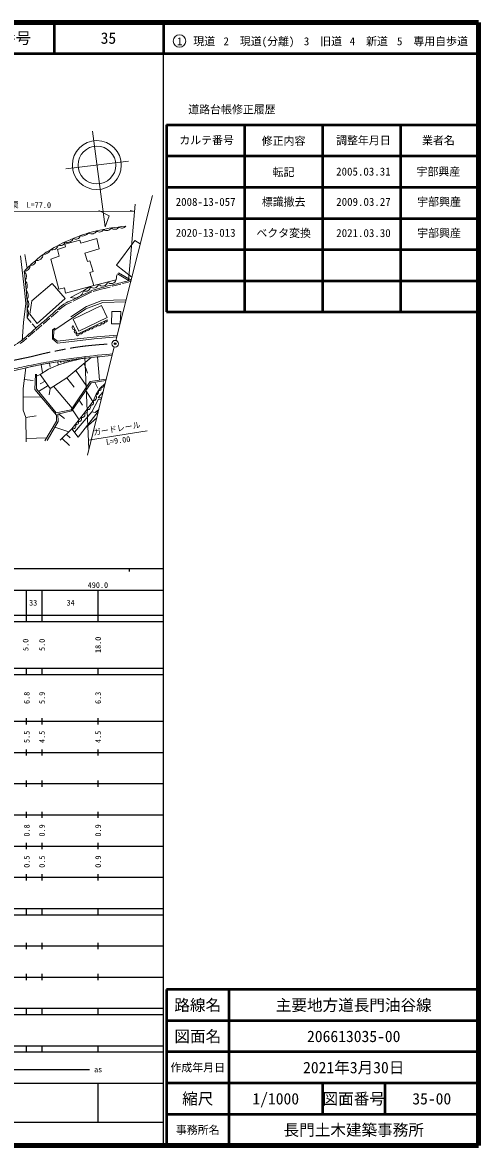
# Model space of a CAD drawing. Units: millimetres, scale not verified. Extents: x 40000 to 680000, y 20000 to 380000.
# Drawn here: x 533823 to 680000, y 20000 to 380000 of the extents above; entities that cross this region are included whole.
import ezdxf
from ezdxf.enums import TextEntityAlignment as Align

# ---------------------------------------------------------------- set-up
doc = ezdxf.new("R2010")
doc.units = ezdxf.units.MM
doc.header["$LTSCALE"] = 1000
doc.header["$PDMODE"] = 32
doc.header["$PDSIZE"] = 500
doc.linetypes.add('CHAIN', pattern=[18.5, 12, -1.5, 3.5, -1.5])
for name, color, linetype, lineweight in [('M-BMK', 2, 'CHAIN', 13), ('M-TTL', 2, 'Continuous', 140), ('M-TTL-BAND', 7, 'Continuous', 25), ('M-TTL-FRAM', 2, 'Continuous', 50), ('M-TTL-LINE', 7, 'Continuous', 50), ('M-TTL-TXT', 7, 'Continuous', 13), ('M-WORK', 1, 'Continuous', 13)]:
    doc.layers.add(name, color=color, linetype=linetype, lineweight=lineweight)
doc.layers.add('M-OTRS', color=6, linetype='Continuous')
doc.styles.add('ＭＳ ゴシック', font='')
doc.styles.get('ＭＳ ゴシック').set_extended_font_data('MS Gothic')

msp = doc.modelspace()

# ---------------------------------------------------------------- linework, layer by layer
at = {"layer": 'M-BMK'}
msp.add_open_spline([(476647, 273957), (481913, 272717), (483242, 272405), (487465, 271389), (491283, 270470), (493419, 269946), (497233, 269011), (498691, 268654), (499480, 268321), (500963, 268091), (503055, 267766), (504243, 267653), (506359, 267583), (508671, 267506), (509973, 267586), (512279, 267773), (514175, 267927), (515237, 268071), (517104, 268440), (518434, 268703), (519150, 268980), (520469, 269297), (522260, 269727), (523275, 269920), (525071, 270328), (527156, 270803), (528316, 271102), (530404, 271566), (532829, 272106), (534204, 272330), (536625, 272884), (538416, 273293), (539404, 273589), (541196, 273995), (543189, 274446), (544317, 274651), (546323, 275042), (548042, 275378), (549003, 275587), (550735, 275852), (552994, 276197), (554269, 276331), (556544, 276550), (558873, 276774), (559686, 276818), (562456, 276967)], degree=3, knots=[0, 0, 0, 0, 1, 1, 1, 2, 2, 2, 3, 3, 3, 4, 4, 4, 5, 5, 5, 6, 6, 6, 7, 7, 7, 8, 8, 8, 9, 9, 9, 10, 10, 10, 11, 11, 11, 12, 12, 12, 13, 13, 13, 14, 14, 14, 15, 15, 15, 15], dxfattribs=at)
at = {"layer": 'M-OTRS'}
msp.add_point((563537, 277019), dxfattribs=at)
at = {"layer": 'M-TTL'}
for p, q in [((680000, 380000), (40000, 380000)), ((680000, 20000), (680000, 380000)), ((40000, 20000), (680000, 20000))]:
    msp.add_line(p, q, dxfattribs=at)
at = {"layer": 'M-TTL-BAND'}
for p, q in [((579000, 20000), (579000, 370000)), ((40000, 205000), (579000, 205000)), ((568000, 205000), (568000, 204000)), ((68000, 198000), (579000, 198000)), ((535000, 198000), (535000, 188000)), ((540000, 198000), (540000, 188000)), ((558000, 198000), (558000, 188000)), ((40000, 190000), (579000, 190000)), ((40000, 188000), (579000, 188000)), ((40000, 173000), (579000, 173000)), ((535000, 173000), (535000, 171000)), ((540000, 173000), (540000, 171000)), ((558000, 173000), (558000, 171000)), ((40000, 171000), (579000, 171000)), ((40000, 156000), (579000, 156000)), ((535000, 157000), (535000, 155000)), ((540000, 157000), (540000, 155000)), ((558000, 157000), (558000, 155000)), ((46000, 146000), (579000, 146000)), ((535000, 147000), (535000, 145000)), ((540000, 147000), (540000, 145000)), ((558000, 147000), (558000, 145000)), ((535000, 137000), (535000, 135000)), ((540000, 137000), (540000, 135000)), ((558000, 137000), (558000, 135000)), ((52000, 136000), (579000, 136000)), ((46000, 126000), (579000, 126000)), ((535000, 127000), (535000, 125000)), ((540000, 127000), (540000, 125000)), ((558000, 127000), (558000, 125000)), ((52000, 116000), (579000, 116000)), ((535000, 117000), (535000, 115000)), ((540000, 117000), (540000, 115000)), ((558000, 117000), (558000, 115000)), ((46000, 106000), (579000, 106000)), ((535000, 107000), (535000, 105000)), ((540000, 107000), (540000, 105000)), ((558000, 107000), (558000, 105000)), ((40000, 96000), (579000, 96000)), ((40000, 94000), (579000, 94000)), ((535000, 96000), (535000, 94000)), ((540000, 96000), (540000, 94000)), ((558000, 96000), (558000, 94000)), ((49000, 84000), (579000, 84000)), ((535000, 85000), (535000, 83000)), ((540000, 85000), (540000, 83000)), ((558000, 85000), (558000, 83000)), ((40000, 74000), (579000, 74000)), ((535000, 75000), (535000, 73000)), ((540000, 75000), (540000, 73000)), ((558000, 75000), (558000, 73000)), ((40000, 64000), (579000, 64000)), ((40000, 62000), (579000, 62000)), ((535000, 64000), (535000, 62000)), ((540000, 64000), (540000, 62000)), ((558000, 64000), (558000, 62000)), ((40000, 52000), (579000, 52000)), ((535000, 52000), (535000, 50000)), ((540000, 52000), (540000, 50000)), ((558000, 52000), (558000, 50000)), ((40000, 50000), (579000, 50000)), ((70805, 44406), (555325, 44406)), ((40000, 40000), (579000, 40000)), ((558000, 40000), (558000, 27500)), ((68000, 27500), (579000, 27500))]:
    msp.add_line(p, q, dxfattribs=at)
at = {"layer": 'M-TTL-FRAM'}
for p, q in [((580000, 347197), (580000, 287197)), ((580000, 347197), (680000, 347197)), ((580000, 287197), (680000, 287197)), ((680000, 70000), (580000, 70000)), ((580000, 70000), (580000, 20000))]:
    msp.add_line(p, q, dxfattribs=at)
at = {"layer": 'M-TTL-LINE'}
for p, q in [((543997, 380000), (543997, 370000)), ((579000, 380000), (579000, 370000)), ((40000, 370000), (680000, 370000)), ((605000, 347197), (605000, 287197)), ((630000, 347197), (630000, 287197)), ((655000, 347197), (655000, 287197)), ((580000, 337197), (680000, 337197)), ((580000, 327197), (680000, 327197)), ((580000, 317197), (680000, 317197)), ((580000, 307197), (680000, 307197)), ((580000, 297197), (680000, 297197)), ((600000, 70000), (600000, 20000)), ((680000, 60000), (580000, 60000)), ((680000, 50000), (580000, 50000)), ((680000, 40000), (580000, 40000)), ((630000, 40000), (630000, 30000)), ((650000, 40000), (650000, 30000)), ((680000, 30000), (580000, 30000))]:
    msp.add_line(p, q, dxfattribs=at)
at = {"layer": 'M-TTL-TXT'}
msp.add_circle((584147, 374034), 2000, dxfattribs=at)
at = {"layer": 'M-WORK'}
for p, q in [((547771, 333078), (567816, 335578)), ((575510, 324505), (563772, 278071)), ((569961, 321780), (567782, 297164)), ((502078, 319628), (569755, 319431)), ((569753, 319431), (568337, 319694)), ((534556, 305587), (535308, 301177)), ((564293, 299458), (568533, 296906)), ((568656, 297394), (564652, 299783)), ((565392, 296151), (562535, 295424)), ((567833, 296757), (565928, 296292)), ((556017, 293618), (550085, 290613)), ((559340, 294599), (556511, 293788)), ((561886, 295191), (559551, 294585)), ((535330, 285317), (536581, 283840)), ((542571, 285197), (540433, 283335)), ((545279, 287497), (543008, 285541)), ((537746, 281035), (535623, 279216)), ((536888, 283396), (538137, 282084)), ((539989, 282919), (538141, 281275)), ((563254, 275979), (554649, 241331)), ((539778, 270336), (540288, 267674)), ((542450, 270792), (542661, 269453)), ((545130, 271198), (545279, 270230)), ((546097, 271350), (546170, 270866)), ((547064, 271502), (547164, 270835)), ((547730, 271604), (547779, 271271)), ((548398, 271697), (548464, 271231)), ((548893, 271765), (548925, 271532)), ((549388, 271834), (549438, 271468)), ((549883, 271902), (549907, 271719)), ((550379, 271971), (550413, 271706)), ((550874, 272040), (550890, 271907)), ((551370, 272099), (551389, 271943)), ((551868, 272152), (551876, 272074)), ((553559, 270674), (554645, 267559)), ((555126, 243250), (553835, 272863)), ((557859, 272809), (558523, 265333)), ((539496, 267193), (538352, 266579)), ((550884, 268441), (554482, 263290)), ((534388, 265516), (537225, 265254)), ((542101, 263592), (538997, 261726)), ((541052, 265043), (539516, 264173)), ((543759, 263363), (549779, 256410)), ((548003, 266037), (550414, 263060)), ((557021, 264692), (557933, 262806)), ((534043, 259843), (539737, 260046)), ((542734, 262718), (542421, 260602)), ((554138, 262053), (556382, 258514)), ((549813, 255813), (551948, 252674)), ((551975, 258933), (553018, 257347)), ((534891, 253325), (538169, 253902)), ((545407, 254516), (547243, 253065)), ((554009, 250059), (557623, 253304)), ((544247, 250288), (548686, 248804)), ((555003, 246059), (573779, 249103)), ((534964, 246669), (541617, 246884)), ((546501, 246619), (548868, 244395)), ((547858, 247976), (549154, 246871))]:
    msp.add_line(p, q, dxfattribs=at)
for points in [[(556240, 345190), (560305, 314518), (561567, 318041), (558329, 319755)], [(571601, 309042), (569885, 310142), (563925, 302199), (568888, 298308)], [(533691, 277927), (534183, 283815), (534866, 289910), (534588, 293175), (533231, 305150)], [(564035, 299052), (563828, 297481), (556646, 295631)], [(549195, 291847), (553465, 294037), (555527, 295330)], [(566912, 290492), (559540, 290248), (554099, 288219), (543909, 281268), (543822, 278813), (545060, 277818), (551345, 278548), (557662, 279247), (564205, 279785)], [(549563, 290377), (547652, 289474), (545524, 287831)], [(567054, 291055), (563016, 290929), (559080, 290723), (554335, 288961), (549335, 285597)], [(549958, 282843), (551434, 280098), (561020, 284637)], [(564054, 279187), (556838, 278581), (545054, 277152), (543411, 278581), (543403, 281509), (544281, 282006)], [(535178, 278750), (534155, 277833), (533048, 277142)], [(534892, 269278), (537929, 269958), (540310, 270445), (541883, 270706), (545050, 271186), (547611, 271588), (551074, 272067), (552542, 272224)], [(552542, 272224), (548178, 271161), (545162, 270193), (542163, 268812), (539496, 267193), (542734, 262718), (548003, 266037), (555828, 272567)], [(539496, 267193), (542734, 262718), (548003, 266037), (555828, 272567)], [(552542, 272224), (548178, 271161), (545162, 270193), (542163, 268812), (539496, 267193)], [(534892, 269278), (534013, 262718), (534086, 255683), (534890, 253419), (534976, 245600)], [(534975, 245669), (534890, 253419), (534086, 255683), (534013, 262718), (534892, 269278)], [(541031, 245888), (544726, 252169), (544748, 254149), (537776, 262354), (537950, 267210)], [(537950, 267210), (537776, 262354), (544748, 254149), (544726, 252169), (541031, 245888)], [(538363, 267242), (538284, 262592), (544664, 254847), (549393, 255847), (555567, 264877), (560693, 265667)], [(538363, 267242), (538284, 262592), (544664, 254847), (549393, 255847), (555567, 264877), (560693, 265667)], [(560575, 265193), (555853, 264528), (549604, 255512), (545174, 254461), (545256, 252053), (541765, 245948)], [(541765, 245948), (545256, 252053), (545174, 254461), (549604, 255512), (555853, 264528), (560575, 265193)], [(545956, 246074), (549638, 249756), (553257, 254327), (556431, 258580), (557399, 260850), (558653, 262675), (560354, 264301)], [(560354, 264301), (558653, 262675), (557399, 260850), (556431, 258580), (553257, 254327), (549638, 249756), (545956, 246074)], [(550464, 248659), (556091, 255193), (558218, 259271), (559107, 259283)], [(559673, 261562), (558099, 259769), (559212, 259706)], [(556091, 255193), (557107, 255002), (558272, 255921)], [(549638, 249756), (551665, 247062), (558124, 255321)]]:
    msp.add_lwpolyline(points, dxfattribs=at)
for points in [[(542875, 304127), (545588, 305048), (545033, 307270), (547668, 308032), (547433, 308901), (552230, 310227), (552547, 309303), (557640, 310721), (558451, 307427), (553837, 306000), (554631, 303344), (555414, 303609), (556440, 300170), (555456, 299800), (556646, 295631), (547663, 293219), (547251, 294964), (545489, 294472)], [(538516, 283552), (536135, 286504), (536834, 290790), (543388, 296376), (547562, 291472)], [(559158, 289276), (550021, 284907), (551941, 281082), (560988, 285399)], [(562459, 287322), (565315, 287301), (565107, 283354), (562374, 283397)]]:
    msp.add_lwpolyline(points, close=True, dxfattribs=at)
for centre, radius in [((557661, 334272), 7838), ((557698, 334292), 6053), ((563537, 277019), 1078)]:
    msp.add_circle(centre, radius, dxfattribs=at)
for centre, radius, start, end in [((558547, 314118), 1298, 225.88069, 338.28265), ((560819, 314991), 1723, 231.74286, 330.08673), ((563395, 315207), 1526, 224.83695, 329.26373), ((565682, 315634), 1552, 231.0407, 323.77476), ((545958, 310114), 1647, 249.33476, 342.43482), ((548257, 311469), 1991, 248.51893, 339.11602), ((550917, 311975), 1455, 236.6399, 345.31241), ((552939, 314229), 2694, 256.81911, 320.32126), ((556010, 314081), 1862, 237.59277, 331.27348), ((540459, 308083), 2494, 268.73764, 338.08571), ((543361, 309170), 2102, 253.74438, 343.50072), ((536642, 303600), 1427, 257.3876, 4.93638), ((538453, 305634), 1951, 258.33242, 358.67588), ((534286, 302259), 2045, 272.53357, 358.54865), ((532740, 298500), 2371, 326.86616, 46.35002), ((532982, 295554), 2401, 326.91591, 43.42987), ((554177, 295192), 1357, 238.34408, 5.84128), ((556668, 296471), 1613, 225.00352, 344.37528), ((559473, 297189), 1701, 222.61115, 346.27912), ((562278, 297906), 1608, 224.23232, 344.65795), ((533095, 292464), 2602, 328.3976, 43.13817), ((550313, 294925), 3274, 250.04245, 344.27421), ((533886, 289701), 1998, 316.82893, 44.48564), ((532675, 286836), 3059, 330.22155, 29.30987), ((560539, 284463), 511, 210.85634, 19.8197), ((550592, 282289), 823, 139.35961, 277.16287), ((550965, 280959), 580, 117.75173, 298.77075), ((552364, 280948), 782, 233.60719, 357.06885), ((553546, 281405), 638, 231.14299, 359.53305), ((554627, 282051), 788, 235.77616, 354.89988), ((555897, 282421), 654, 222.16936, 8.50668), ((557031, 283016), 696, 225.69682, 4.97922), ((558322, 283550), 762, 218.41062, 12.26542), ((559579, 283966), 572, 206.33261, 24.34343), ((551505, 280053), 476, 123.26466, 33.93298), ((558364, 262628), 679, 253.63144, 29.62287), ((559032, 264003), 1042, 265.71705, 1.70804), ((556162, 259919), 1366, 281.35517, 32.44121), ((557243, 261638), 989, 274.13942, 19.96817), ((553871, 255570), 815, 251.15977, 22.49359), ((554717, 256855), 978, 264.57382, 32.82168), ((555876, 258064), 758, 243.55836, 42.97599), ((551089, 251773), 691, 241.12367, 42.14136), ((552045, 252833), 744, 233.37281, 49.89222), ((552915, 254218), 904, 244.45139, 39.90154), ((549968, 250643), 946, 249.56543, 33.6996)]:
    msp.add_arc(centre, radius, start, end, dxfattribs=at)
for points, knots in [([(566933, 314717), (563035, 314270), (561847, 314154), (558659, 313421), (555814, 312767), (554197, 312408), (551485, 311326), (547981, 309927), (546007, 309095), (542772, 307152), (540821, 305980), (539796, 305195), (538059, 303724), (536543, 302440), (536029, 301929), (534376, 300216)], [0, 0, 0, 0, 1, 1, 1, 2, 2, 2, 3, 3, 3, 4, 4, 4, 5, 5, 5, 5]), ([(534376, 300216), (534548, 299067), (534589, 298755), (534695, 297816), (534841, 296530), (534852, 295803), (534965, 294514), (535098, 293004), (535230, 292163), (535330, 290650), (535427, 289193), (535330, 288372), (535330, 286912), (535330, 286289), (535330, 286095), (535330, 285317)], [0, 0, 0, 0, 1, 1, 1, 2, 2, 2, 3, 3, 3, 4, 4, 4, 5, 5, 5, 5]), ([(556109, 294109), (558962, 294919), (559704, 295130), (562021, 295735), (564264, 296321), (564991, 296496), (567782, 297164)], [0, 0, 0, 0, 1, 1, 1, 2, 2, 2, 2]), ([(501542, 270793), (503305, 270483), (503817, 270405), (505287, 270253), (507086, 270069), (508103, 270061), (509911, 270042), (511023, 270030), (511648, 270004), (512757, 270084), (514244, 270191), (515079, 270279), (516545, 270550), (518391, 270890), (519409, 271187), (521190, 271777), (523112, 272414), (524137, 272922), (525962, 273798), (528177, 274860), (529451, 275411), (531537, 276709), (532523, 277322), (533076, 277675), (533983, 278400), (535616, 279704), (536418, 280569), (538000, 281935), (539591, 283309), (540494, 284065), (542095, 285427), (544058, 287097), (545020, 288210), (547126, 289696), (548053, 290350), (548712, 290481), (549729, 290982), (552218, 292209), (553000, 292589), (556109, 294109)], [0, 0, 0, 0, 1, 1, 1, 2, 2, 2, 3, 3, 3, 4, 4, 4, 5, 5, 5, 6, 6, 6, 7, 7, 7, 8, 8, 8, 9, 9, 9, 10, 10, 10, 11, 11, 11, 12, 12, 12, 13, 13, 13, 13]), ([(562708, 273783), (557183, 273241), (555730, 273124), (551275, 272547), (548650, 272206), (547174, 272044), (544562, 271610), (541472, 271097), (539744, 270788), (536674, 270166), (534281, 269681), (532943, 269395), (530564, 268849), (526208, 267848), (524796, 267409), (519502, 265928)], [0, 0, 0, 0, 1, 1, 1, 2, 2, 2, 3, 3, 3, 4, 4, 4, 5, 5, 5, 5]), ([(519644, 265341), (522875, 266316), (523741, 266581), (526395, 267271), (528833, 267905), (530215, 268197), (532670, 268763), (535531, 269423), (537130, 269818), (540013, 270382), (541668, 270706), (542610, 270809), (544277, 271070), (546724, 271453), (548095, 271673), (550551, 272001), (552269, 272230), (553240, 272293), (554963, 272477), (557938, 272795), (558871, 272890), (562582, 273276)], [0, 0, 0, 0, 1, 1, 1, 2, 2, 2, 3, 3, 3, 4, 4, 4, 5, 5, 5, 6, 6, 6, 7, 7, 7, 7])]:
    msp.add_open_spline(points, degree=3, knots=knots, dxfattribs=at)

# ---------------------------------------------------------------- texts
at = {"layer": 'M-TTL-BAND', "style": 'ＭＳ ゴシック'}
msp.add_text('490.0', height=1833, dxfattribs=at).set_placement((558000, 198195), align=Align.BOTTOM_CENTER)
for s, p in [('33', (537260, 194000)), ('34', (549260, 194000)), ('as', (558075, 44406))]:
    msp.add_text(s, height=1833, dxfattribs=at).set_placement(p, align=Align.MIDDLE_CENTER)
for s, p in [('5.0', (534819, 180500)), ('5.0', (540069, 180500)), ('18.0', (558070, 180500)), ('6.8', (535194, 163500)), ('5.9', (540069, 163500)), ('6.3', (558070, 163500)), ('5.5', (535194, 151000)), ('4.5', (540069, 151000)), ('4.5', (558070, 151000)), ('0.8', (535194, 121000)), ('0.9', (540069, 121000)), ('0.9', (558070, 121000)), ('0.5', (535194, 111000)), ('0.5', (540069, 111000)), ('0.9', (558070, 111000))]:
    msp.add_text(s, height=1833, rotation=90, dxfattribs=at).set_placement(p, align=Align.MIDDLE_CENTER)
at = {"layer": 'M-TTL-TXT', "style": 'ＭＳ ゴシック'}
for s, height, p in [('図面番号', 3666, (526622, 375000)), ('35', 3666, (561372, 375000)), ('1\u3000現道', 2566, (589448, 373958)), ('2\u3000現道(分離)', 2566, (609619, 373958)), ('3\u3000旧道', 2566, (630121, 373958)), ('4\u3000新道', 2566, (644824, 373958)), ('5\u3000専用自歩道', 2566, (665228, 373958)), ('道路台帳修正履歴', 2566, (600968, 352113)), ('カルテ番号', 2566, (592839, 342277)), ('修正内容', 2566, (617509, 342023)), ('調整年月日', 2566, (643089, 342197)), ('業者名', 2566, (667134, 342197)), ('転記', 2566, (617509, 332023)), ('2005.03.31', 2566, (643089, 332197)), ('宇部興産', 2566, (667134, 332197)), ('路線名', 3666, (590000, 65000)), ('主要地方道長門油谷線', 3666, (640000, 65000)), ('図面名', 3666, (590000, 55000)), ('206613035-00', 3666, (640000, 55000)), ('2021年3月30日', 3666, (640000, 45000)), ('作成年月日', 2566, (590000, 45000)), ('縮尺', 3666, (590000, 35000)), ('1/1000', 3666, (615000, 35000)), ('図面番号', 3666, (640000, 35000)), ('35-00', 3666, (665000, 35000)), ('事務所名', 2566, (590000, 25000)), ('長門土木建築事務所', 3666, (640000, 25000))]:
    msp.add_text(s, height=height, dxfattribs=at).set_placement(p, align=Align.MIDDLE_CENTER)
for s, p in [('標識撤去', (617533, 320442)), ('2008-13-057', (592533, 320442)), ('2020-13-013', (592533, 310529)), ('ベクタ変換', (617533, 310442))]:
    msp.add_text(s, height=2566, dxfattribs=at).set_placement(p, align=Align.BOTTOM_CENTER)
for s, p in [('宇部興産', (660346, 320442)), ('2009.03.27', (634390, 320442)), ('2021.03.30', (634390, 310442)), ('宇部興産', (660346, 310442))]:
    msp.add_text(s, height=2566, dxfattribs=at).set_placement(p, align=Align.BOTTOM_LEFT)
at = {"layer": 'M-WORK', "style": 'ＭＳ ゴシック'}
msp.add_text('L型暗渠\u3000L=77.0', height=1833, dxfattribs=at).set_placement((523554, 320032), align=Align.BOTTOM_LEFT)
for s, rotation, p in [('ガードレール', 9.595, (556716, 247069)), ('L=9.00', 7.11, (560764, 244085))]:
    msp.add_text(s, height=1833, rotation=rotation, dxfattribs=at).set_placement(p, align=Align.BOTTOM_LEFT)

doc.saveas('drawing.dxf')
